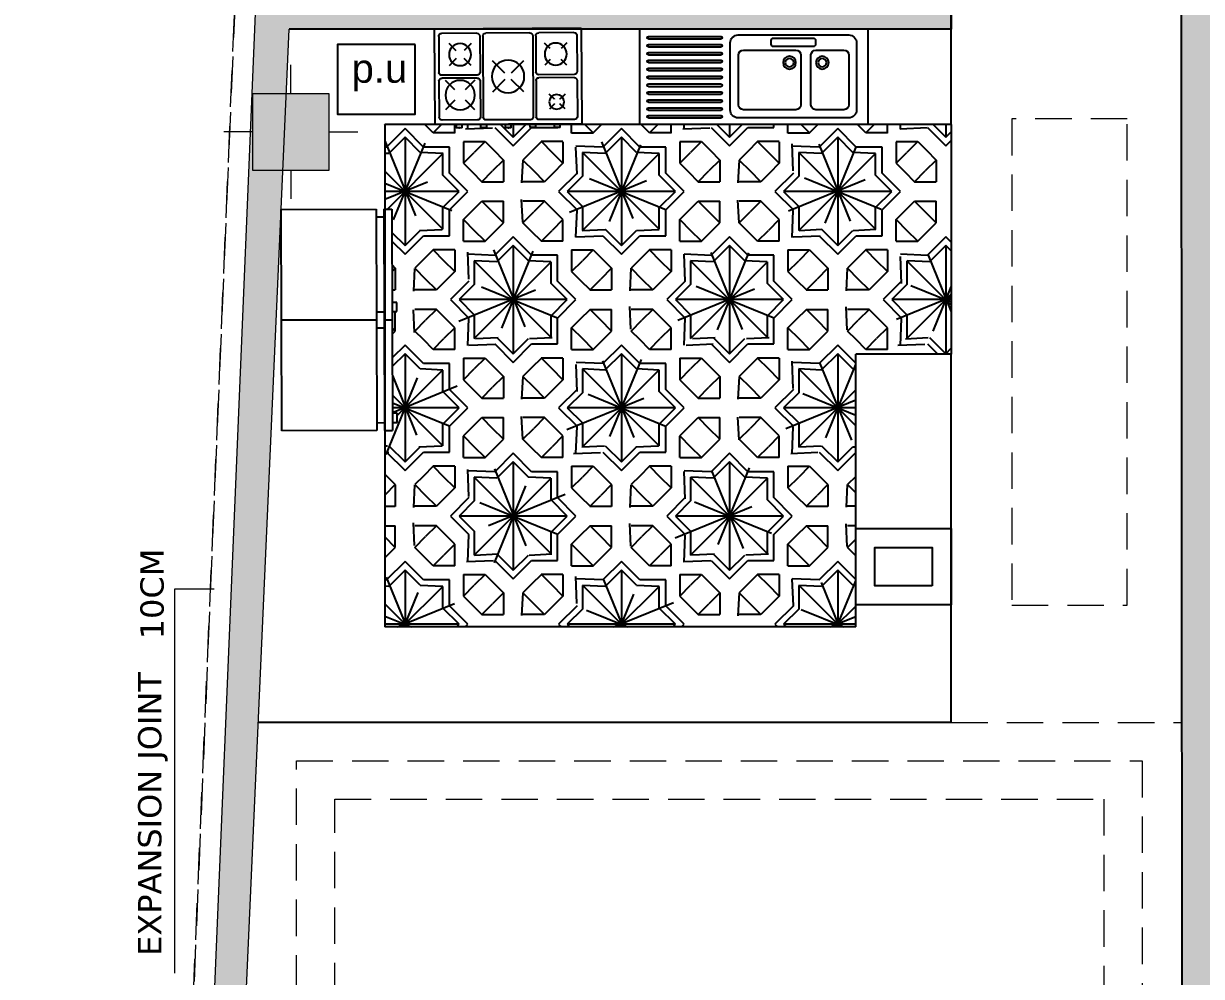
# Model space of a CAD drawing. Header units: inches. Extents: x 70 to 1974, y -315 to 363.
# Drawn here: x 907.84 to 914, y 239.62 to 244.6 of the extents above; entities that cross this region are included whole.
import ezdxf

# ---------------------------------------------------------------- set-up
doc = ezdxf.new("R2010")
doc.units = ezdxf.units.IN
doc.header["$MEASUREMENT"] = 0
doc.linetypes.add('DASHDOT', pattern=[1, 0.5, -0.25, 0, -0.25])
doc.linetypes.add('DASHED2', pattern=[9.524999999999995, 6.349999999999998, -3.174999999999998])
for name, color, linetype, lineweight in [('1', 19, 'Continuous', 5), ('Furniture Movable', 8, 'Continuous', 9), ('hidden line', 252, 'Continuous', 5), ('LAYER1', 8, 'Continuous', 9)]:
    doc.layers.add(name, color=color, linetype=linetype, lineweight=lineweight)
doc.layers.add('AX', color=7, linetype='Continuous', lineweight=18, true_color=0xb7ad8f)
doc.layers.add('moble', color=7, linetype='Continuous', lineweight=5, true_color=0x32414e)
for name, color, linetype in [('elev', 8, 'Continuous'), ('fer', 8, 'Continuous'), ('fernesher  01', 8, 'Continuous'), ('Fur', 1, 'Continuous'), ('HATCH', 253, 'Continuous')]:
    doc.layers.add(name, color=color, linetype=linetype)
doc.styles.add('dimention-1', font='arial.ttf', dxfattribs={"height": 1})
doc.styles.add('STYLE7', font='verdana.ttf')

# ---------------------------------------------------------------- blocks, each defined once
blk = doc.blocks.new('eg')
at = {"layer": 'Fur', "color": 252}
for p, q in [((1.137e-13, 0.4999999999999149), (0, 0)), ((1.204311496205491, 0.4999999999999149), (1.204311496205491, -8.53e-14)), ((0.6833635587054232, 0.4685546874999035), (0.1002594337055598, 0.4685546874999035)), ((0.2746239962054915, 0.4397188333332453), (0.2746239962054915, 0.4200467916665788)), ((0.4965693920388503, 0.4521484374999149), (0.2870536003722464, 0.4521484374999149)), ((0.5089989962054915, 0.4200467916665788), (0.5089989962054915, 0.4397188333332453)), ((1.156394829538839, 0.4602213541665777), (0.7731265795389392, 0.4602213541665777)), ((1.156394829538839, 0.447721354166589), (0.7731265795389392, 0.447721354166589)), ((0.0584130795388092, 0.426708333333238), (0.0584130795388092, 0.0732916666665631)), ((0.2735454962055428, 0.3888671874998977), (0.1257024753722362, 0.3888671874998977)), ((0.2870536003722464, 0.4076171874999092), (0.4965693920388503, 0.4076171874999092)), ((0.6555767670388378, 0.3888671874998977), (0.3788274962055311, 0.3888671874998977)), ((0.7252099128721738, 0.0732916666665631), (0.7252099128721738, 0.426708333333238)), ((1.156394829538839, 0.4185546874999205), (0.7731265795389392, 0.4185546874999205)), ((1.156394829538839, 0.4060546874999035), (0.7731265795389392, 0.4060546874999035)), ((1.156394829538839, 0.3768880208332348), (0.7731265795389392, 0.3768880208332348)), ((0.100014621205446, 0.3631793333332496), (0.100014621205446, 0.1004925624999089)), ((0.2992333712054461, 0.1004925624999089), (0.2992333712054461, 0.3631793333332496)), ((0.3531396212055142, 0.3631793333332496), (0.3531396212055142, 0.1004925624999089)), ((0.6812646212055145, 0.1004925624999089), (0.6812646212055145, 0.3631793333332496)), ((1.156394829538839, 0.3643880208332462), (0.7731265795389392, 0.3643880208332462)), ((1.156394829538839, 0.3352213541665776), (0.7731265795389392, 0.3352213541665776)), ((1.156394829538839, 0.3227213541665606), (0.7731265795389392, 0.3227213541665606)), ((1.156394829538839, 0.2935546874998919), (0.7731265795389392, 0.2935546874998919)), ((1.156394829538839, 0.2810546874999034), (0.7731265795389392, 0.2810546874999034)), ((1.156394829538839, 0.2518880208332348), (0.7731265795389392, 0.2518880208332348)), ((1.156394829538839, 0.2393880208332462), (0.7731265795389392, 0.2393880208332462)), ((1.156394829538839, 0.2102213541665776), (0.7731265795389392, 0.2102213541665776)), ((1.156394829538839, 0.1977213541665605), (0.7731265795389392, 0.1977213541665605)), ((1.156394829538839, 0.168554687499892), (0.7731265795389392, 0.168554687499892)), ((1.156394829538839, 0.1560546874999034), (0.7731265795389392, 0.1560546874999034)), ((1.156394829538839, 0.1268880208332348), (0.7731265795389392, 0.1268880208332348)), ((0.1257024753722362, 0.074804687499892), (0.2735454962055428, 0.074804687499892)), ((0.3788274962055311, 0.074804687499892), (0.6555767670388378, 0.074804687499892)), ((1.156394829538839, 0.1143880208332177), (0.7731265795389392, 0.1143880208332177)), ((1.156394829538839, 0.0852213541665492), (0.7731265795389392, 0.0852213541665492)), ((1.156394829538839, 0.0727213541665606), (0.7731265795389392, 0.0727213541665606)), ((0.1002594337055598, 0.0314452916665573), (0.6833635231407698, 0.0314452916665573)), ((1.156394829538839, 0.043554687499892), (0.7731265795389392, 0.043554687499892)), ((1.156394829538839, 0.0310546874999034), (0.7731265795389392, 0.0310546874999034))]:
    blk.add_line(p, q, dxfattribs=at)
for centre, radius in [((0.2396514882098017, 0.3226322034968518), 0.0339843750000019), ((0.2396514882098017, 0.3226322034968518), 0.0222656250000013), ((0.4127215042010448, 0.3226322034968518), 0.0339843750000019), ((0.4127215042010448, 0.3226322034968518), 0.0222656250000013)]:
    blk.add_circle(centre, radius, dxfattribs=at)
for centre, radius, start, end in [((0.1002594337054461, 0.426708333333238), 0.041846354166669, 90, 180), ((0.2870536003721327, 0.4397188333332167), 0.0124296041666674, 90, 180), ((0.4965693920388503, 0.4397188333332167), 0.0124296041666674, 0, 90), ((0.6833635587054232, 0.426708333333238), 0.041846354166669, 0, 90), ((0.7731265795389392, 0.4539713541665833), 0.0062500000000003, 90, 270), ((1.156394829538839, 0.4539713541665833), 0.0062500000000003, 270, 90), ((0.1257024753721225, 0.3631793333332212), 0.0256878541666681, 90, 180), ((0.2735454962055428, 0.3631793333332212), 0.0256878541666681, 0, 90), ((0.2870536003721327, 0.4200467916665504), 0.0124296041666674, 180, 270), ((0.3788274962055311, 0.3631793333332212), 0.0256878541666681, 90, 180), ((0.4965693920388503, 0.4200467916665504), 0.0124296041666674, 270, 0), ((0.6555767670388378, 0.3631793333332212), 0.0256878541666681, 0, 90), ((0.7731265795389392, 0.4123046874999261), 0.0062500000000003, 90, 270), ((0.7731265795389392, 0.3706380208332405), 0.0062500000000003, 90, 270), ((1.156394829538839, 0.4123046874999261), 0.0062500000000003, 270, 90), ((1.156394829538839, 0.3706380208332405), 0.0062500000000003, 270, 90), ((0.7731265795389392, 0.3289713541665833), 0.0062500000000003, 90, 270), ((1.156394829538839, 0.3289713541665833), 0.0062500000000003, 270, 90), ((0.7731265795389392, 0.2873046874998977), 0.0062500000000003, 90, 270), ((0.7731265795389392, 0.2456380208332405), 0.0062500000000003, 90, 270), ((1.156394829538839, 0.2873046874998977), 0.0062500000000003, 270, 90), ((1.156394829538839, 0.2456380208332405), 0.0062500000000003, 270, 90), ((0.7731265795389392, 0.2039713541665549), 0.0062500000000003, 90, 270), ((1.156394829538839, 0.2039713541665549), 0.0062500000000003, 270, 90), ((0.7731265795389392, 0.1623046874998977), 0.0062500000000003, 90, 270), ((0.7731265795389392, 0.1206380208332405), 0.0062500000000003, 90, 270), ((1.156394829538839, 0.1623046874998977), 0.0062500000000003, 270, 90), ((1.156394829538839, 0.1206380208332405), 0.0062500000000003, 270, 90), ((0.1002594337054461, 0.0732916666665347), 0.041846354166669, 180, 270), ((0.1257024753721225, 0.1004925624998805), 0.0256878541666681, 180, 270), ((0.2735454962055428, 0.1004925624998805), 0.0256878541666681, 270, 0), ((0.3788274962055311, 0.1004925624998805), 0.0256878541666681, 180, 270), ((0.6555767670388378, 0.1004925624998805), 0.0256878541666681, 270, 0), ((0.6833635231407698, 0.0732916813979046), 0.0418463897313547, 270.0000486949115, 359.999979829907), ((0.7731265795389392, 0.0789713541665549), 0.0062500000000003, 90, 270), ((1.156394829538839, 0.0789713541665549), 0.0062500000000003, 270, 90), ((0.7731265795389392, 0.0373046874998977), 0.0062500000000003, 90, 270), ((1.156394829538839, 0.0373046874998977), 0.0062500000000003, 270, 90)]:
    blk.add_arc(centre, radius, start, end, dxfattribs=at)
blk = doc.blocks.new('REFREJRATOR')
at = {"layer": 'fer', "linetype": 'Continuous'}
for p, q in [((0, 0), (-0.6433177568515518, 0)), ((-0.6433177568515518, 0), (-0.6433177568515518, -0.5514152201584644)), ((0, -0.5514152201584644), (0, 0)), ((-0.6433177568515518, -0.5514152201584644), (0, -0.5514152201584644)), ((-0.6433177568515518, -0.5973664885049992), (-0.6433177568515518, -0.6433177568515376)), ((-0.6433177568515518, -0.5973664885049992), (0, -0.5973664885049992)), ((-0.5973664885050101, -0.5514152201584644), (-0.5973664885050205, -0.5973664885049992)), ((-0.0459512683465313, -0.5514152201584644), (-0.0459512683465313, -0.5973664885049992)), ((0, -0.5973664885049992), (0, -0.6433177568515376)), ((-0.6433177568515518, -0.6433177568515376), (0, -0.6433177568515376)), ((-0.1007355184031695, -0.6712356694628312), (-0.1007355184031695, -0.6433177568515376)), ((-0.0472210323860871, -0.6712356694628312), (-0.1007355184031695, -0.6712356694628312)), ((-0.0472210323860871, -0.6433177568515376), (-0.0472210323860871, -0.6712356694628312))]:
    blk.add_line(p, q, dxfattribs=at)
blk = doc.blocks.new('GAZ')
at = {"layer": '1'}
h = blk.add_hatch(color=256, dxfattribs=at)
h.paths.add_polyline_path([(-0.8533333333333388, -0.6499999999999914), (-0.8533333333333386, -0.6735827389778742), (-0.8133333333333325, -0.6735827389778777), (-0.8133333333333325, -0.6499999999999915)])
h.paths.add_polyline_path([(-0.6472281132905593, -0.6735827389778812), (-0.6472281132905593, -0.6499999999999915), (-0.6872281132905655, -0.6499999999999914), (-0.6872281132905655, -0.6735827389778777)])
h.paths.add_polyline_path([(-0.4799999999999969, -0.6735827389778778), (-0.4799999999999969, -0.6499999999999915), (-0.5200000000000032, -0.6499999999999914), (-0.5200000000000032, -0.6735827389778777)])
h.paths.add_polyline_path([(-0.3133333333333326, -0.6735827389778744), (-0.3133333333333326, -0.6499999999999915), (-0.3533333333333388, -0.6499999999999915), (-0.3533333333333389, -0.6735827389778742)])
h.paths.add_polyline_path([(-0.1866666666666674, -0.6499999999999916), (-0.1866666666666674, -0.6735827389778742), (-0.1466666666666612, -0.6735827389778742), (-0.1466666666666612, -0.6499999999999915)])
at = {"layer": 'fer', "linetype": 'Continuous'}
for p, q in [((-1.000000000000056, -1.42e-14), (0, 0)), ((-1.000000000000056, -1.42e-14), (-1, -0.6499999999999915)), ((0, -1.42e-14), (0, -0.6499999999999915)), ((-1, -0.6499999999999915), (0, -0.6499999999999915))]:
    blk.add_line(p, q, dxfattribs=at)
at = {"layer": 'fernesher  01', "linetype": 'Continuous'}
for p, q in [((-0.9700000000000556, -0.0500000000000149), (-0.9700000000000414, -0.2950000000000017)), ((-0.9500000000000524, -0.0300000000000154), (-0.7100000000000506, -0.0300000000000083)), ((-0.6900000000000475, -0.0500000000000078), (-0.6900000000000192, -0.2949999999999946)), ((-0.6700000000000585, -0.0500000000000114), (-0.670000000000016, -0.5999999999999908)), ((-0.6500000000000555, -0.0300000000000118), (-0.3500000000000085, -0.0300000000000047)), ((-0.3300000000000054, -0.0500000000000043), (-0.3299999999999983, -0.5999999999999872)), ((-0.3099999999999952, -0.0500000000000007), (-0.3099999999999952, -0.2949999999999875)), ((-0.289999999999992, -0.0300000000000011), (-0.0500000000000043, -0.0300000000000011)), ((-0.0300000000000011, -0.0500000000000007), (-0.029999999999994, -0.294999999999991)), ((-0.9000000000000341, -0.1000000000000369), (-0.8625000000000682, -0.1375000000000313)), ((-0.7875000000000228, -0.1375000000000455), (-0.750000000000057, -0.1000000000000369)), ((-0.25, -0.0999999999999943), (-0.2022824262630252, -0.1477175737369407)), ((-0.1485771619630327, -0.1485771619629475), (-0.0999999999999659, -0.0999999999999943)), ((-0.9000000000000341, -0.2499999999999858), (-0.8625000000000682, -0.2125000000000057)), ((-0.7875000000000796, -0.2125000000000057), (-0.750000000000057, -0.2499999999999858)), ((-0.606066017177966, -0.2189339828220653), (-0.5212132034355932, -0.3037867965644665)), ((-0.4787867965644069, -0.3037867965644523), (-0.3939339828220341, -0.2189339828220653)), ((-0.2500000000000568, -0.2500000000000284), (-0.2019892862467714, -0.2019892862467003)), ((-0.1488610660080099, -0.2011389339920129), (-0.1000000000000227, -0.2500000000000284)), ((-0.9500000000000384, -0.3150000000000013), (-0.7100000000000222, -0.3149999999999942)), ((-0.289999999999992, -0.3149999999999871), (-0.0499999999999972, -0.3149999999999906)), ((-0.9700000000000414, -0.3550000000000039), (-0.970000000000013, -0.5999999999999944)), ((-0.9500000000000384, -0.3350000000000044), (-0.7100000000000293, -0.3349999999999973)), ((-0.6900000000000261, -0.3549999999999969), (-0.6900000000000192, -0.5999999999999872)), ((-0.606066017177966, -0.4310660171780114), (-0.5212132034355932, -0.3462132034356387)), ((-0.4787867965644069, -0.3462132034356529), (-0.3939339828220341, -0.4310660171780257)), ((-0.3099999999999952, -0.3549999999999933), (-0.3099999999999952, -0.5999999999999908)), ((-0.289999999999992, -0.3349999999999937), (-0.0500000000000043, -0.3349999999999973)), ((-0.2735632591782746, -0.3499999999999943), (-0.2089765655853739, -0.4145866935928666)), ((-0.1381499527711867, -0.4145866935929377), (-0.0735632591783428, -0.3499999999999943)), ((-0.0300000000000011, -0.3549999999999969), (-0.029999999999994, -0.5999999999999908)), ((-0.8870181794697487, -0.4471030037222193), (-0.8511453216951849, -0.4809676533032814)), ((-0.8157899826358062, -0.480967653303253), (-0.7799171248612993, -0.4471030037222193)), ((-0.8870181794697487, -0.5482084051059247), (-0.8511453216951849, -0.5143437555248624)), ((-0.8157899826358062, -0.5143437555249193), (-0.7799171248612993, -0.5482084051059247)), ((-0.2735632591782746, -0.5499999999998977), (-0.2089765655853739, -0.4854133064070112)), ((-0.1381499527712435, -0.485413306406997), (-0.0735632591783428, -0.5499999999998977)), ((-0.95000000000001, -0.6199999999999904), (-0.7100000000000222, -0.6199999999999868)), ((-0.6500000000000128, -0.6199999999999904), (-0.3500000000000014, -0.6199999999999868)), ((-0.289999999999992, -0.6199999999999904), (-0.0499999999999972, -0.6199999999999904)), ((-0.8533333333333388, -0.6735827389778742), (-0.8533333333333388, -0.6499999999999915)), ((-0.8533333333333388, -0.6735827389778742), (-0.8533333333333388, -0.6499999999999915)), ((-0.8533333333333388, -0.6735827389778742), (-0.8533333333333388, -0.6499999999999915)), ((-0.8533333333333388, -0.6735827389778742), (-0.8133333333333325, -0.6735827389778777)), ((-0.8133333333333325, -0.6735827389778742), (-0.8133333333333325, -0.6499999999999915)), ((-0.6872281132905655, -0.6735827389778742), (-0.6872281132905655, -0.6499999999999915)), ((-0.6872281132905655, -0.6735827389778777), (-0.6472281132905593, -0.6735827389778813)), ((-0.6472281132905593, -0.6735827389778742), (-0.6472281132905593, -0.6499999999999915)), ((-0.5200000000000032, -0.6735827389778742), (-0.5200000000000032, -0.6499999999999915)), ((-0.5200000000000032, -0.6735827389778777), (-0.4799999999999969, -0.6735827389778777)), ((-0.4799999999999969, -0.6735827389778742), (-0.4799999999999969, -0.6499999999999915)), ((-0.3533333333333388, -0.6735827389778742), (-0.3533333333333388, -0.6499999999999915)), ((-0.3533333333333388, -0.6735827389778742), (-0.3133333333333326, -0.6735827389778742)), ((-0.3133333333333326, -0.6735827389778742), (-0.3133333333333326, -0.6499999999999915)), ((-0.1866666666666674, -0.6735827389778742), (-0.1866666666666674, -0.6499999999999915)), ((-0.1866666666666674, -0.6735827389778742), (-0.1466666666666612, -0.6735827389778742)), ((-0.1466666666666612, -0.6735827389778742), (-0.1466666666666612, -0.6499999999999915))]:
    blk.add_line(p, q, dxfattribs=at)
for points in [[(-0.8511453216951849, -0.479978034884411), (-0.8511453216951849, -0.4809676533032814)], [(-0.8157899826358062, -0.480967653303253), (-0.8157899826358062, -0.479978034884411)], [(-0.8511453216951849, -0.5143437555248624), (-0.8511453216951849, -0.5153333739437329)], [(-0.8157899826358062, -0.5153333739437329), (-0.8157899826358062, -0.5143437555249193)]]:
    blk.add_lwpolyline(points, dxfattribs=at)
for centre, radius in [((-0.8250000000000454, -0.1750000000000114), 0.0749999999999782), ((-0.1750000000000114, -0.1750000000000114), 0.0750000000000219), ((-0.5, -0.3250000000000455), 0.110697663312876), ((-0.1735632591783087, -0.4499999999999461), 0.0999999999999563), ((-0.8294380326089481, -0.4999999999999574), 0.05)]:
    blk.add_circle(centre, radius, dxfattribs=at)
for centre, start, end in [((-0.9500000000000524, -0.0500000000000149), 90.00000000000087, 180.000000000005), ((-0.7100000000000506, -0.0500000000000078), 4.1347e-12, 90.00000000000084), ((-0.6500000000000555, -0.0500000000000114), 90.00000000000118, 180.0000000000041), ((-0.3500000000000085, -0.0500000000000043), 6.87e-13, 90.00000000000125), ((-0.289999999999992, -0.0500000000000007), 90.00000000000078, 180.0000000000013), ((-0.0500000000000043, -0.0500000000000007), 0, 90.00000000000084), ((-0.9500000000000384, -0.2950000000000017), 180.0000000000046, 270.0000000000014), ((-0.7100000000000222, -0.2949999999999946), 270.0000000000016, 4.6054e-12), ((-0.289999999999992, -0.2949999999999875), 180, 270), ((-0.0499999999999972, -0.294999999999991), 269.9999999999992, 359.9999999999984), ((-0.9500000000000384, -0.3550000000000039), 90.00000000000156, 180.0000000000046), ((-0.7100000000000293, -0.3549999999999969), 1.5267e-12, 90.00000000000144), ((-0.289999999999992, -0.3549999999999933), 90, 180), ((-0.0500000000000043, -0.3549999999999969), 3.0533e-12, 90), ((-0.95000000000001, -0.5999999999999908), 180.0000000000054, 270), ((-0.7100000000000222, -0.5999999999999872), 270, 2.8498e-12), ((-0.6500000000000128, -0.5999999999999908), 180.0000000000042, 270.0000000000006), ((-0.3500000000000014, -0.5999999999999872), 270.0000000000006, 7.124e-13), ((-0.289999999999992, -0.5999999999999908), 180.0000000000007, 269.9999999999992), ((-0.0499999999999972, -0.5999999999999908), 270, 0)]:
    blk.add_arc(centre, 0.02, start, end, dxfattribs=at)
for p in [(-0.8333333333333357, -0.6735827389778742), (-0.6872281132905655, -0.6735827389778742), (-0.5, -0.6735827389778742), (-0.3333333333333357, -0.6735827389778742), (-0.1666666666666643, -0.6735827389778742)]:
    blk.add_point(p, dxfattribs=at)
blk = doc.blocks.new('AAAA')
at = {"layer": 'AX'}
h = blk.add_hatch(color=256, dxfattribs=at)
h.dxf.hatch_style = 1
h.paths.add_polyline_path([(0.7004023337401005, 0.6232374825731272), (0.3004023337401006, 0.6232374825731272), (0.3004023337401006, 0.2232374825731272), (0.7004023337401005, 0.2232374825731272)])
at = {"layer": 'AX', "linetype": 'DASHDOT'}
for p, q in [((0.5004023337401005, 0.6232374825731272), (0.5004023337401005, 0.7732374825731272)), ((0.3004023337401005, 0.4232374825731272), (0.1504023337401005, 0.4232374825731272)), ((0.7004023337401004, 0.4232374825731272), (0.8504023337401004, 0.4232374825731272)), ((0.5004023337401005, 0.2232374825731273), (0.5004023337401005, 0.07323748257312723))]:
    blk.add_line(p, q, dxfattribs=at)
at = {"layer": 'AX'}
blk.add_lwpolyline([(0.3004023337401005, 0.2232374825731272), (0.7004023337401005, 0.2232374825731272), (0.7004023337401005, 0.6232374825731272), (0.3004023337401005, 0.6232374825731272)], close=True, dxfattribs=at)
blk = doc.blocks.new('st2')
at = {"layer": 'AX', "linetype": 'Continuous'}
blk.add_blockref('AAAA', (364.0207845711035, 63.81181890356304), dxfattribs=at)

msp = doc.modelspace()

# ---------------------------------------------------------------- hatches: boundary and pattern name
h = msp.add_hatch(color=156)
h.dxf.hatch_style = 1
h.paths.add_polyline_path([(919.4565727124052, 253.1638488244709), (919.2567934104834, 253.1524539853787), (919.3177223555165, 250.6894850840642), (918.7004760217012, 250.6894850840642), (918.7004760217012, 250.4894850840641), (919.3226699571692, 250.4894850840641), (919.4815235569998, 244.0680465373687), (915.5719533249671, 244.0680465373687), (915.5748182863401, 243.6691850789837), (915.7748234456049, 243.6691850789837), (915.7781671972743, 243.8902676774292), (917.541181431212, 243.9045985033964), (917.5697661434544, 242.430677339905), (915.7787740122039, 242.430677339905), (915.7787740122039, 242.5691850789837), (915.5837142996254, 242.5691850789837), (915.5837142996254, 242.230677339905), (917.5736448735997, 242.230677339905), (917.6590533520844, 237.8267371178724), (916.0916667721818, 237.8257415019861), (916.09168216753, 234.7160695357015), (916.1916821675301, 234.7161152322233), (916.1916667721819, 237.6257871777902), (917.6629320172608, 237.6267404678728), (917.7342832685154, 233.94763681368), (915.682769252568, 233.9466108275151), (915.6827692525678, 232.4951267128205), (915.7827692525678, 232.4951267128206), (915.7827692525681, 233.8466565135959), (917.7362226112183, 233.8476379671331), (917.745837474504, 233.3518641996481), (917.2515976170957, 233.3518641996481), (917.254966077691, 232.8518641996481), (917.7555342998671, 232.8518641996481), (917.7535949347945, 232.9518641996481), (917.3542946548516, 232.9518641996481), (917.3522735784943, 233.2518641996481), (917.7477768395767, 233.2518641996481), (917.8053165286192, 230.2849298222446), (915.7981671972727, 230.2849298222446), (915.7981671972727, 230.8263552412764), (915.6981671972727, 230.8263552412764), (915.6981671972728, 230.0849298222445), (918.0092328665975, 230.0849298222445), (917.7411836154808, 243.9064250581025), (919.6404876851669, 243.9184114730944)])
h.paths.add_polyline_path([(915.6832296878858, 252.9486281475012), (915.4832296878859, 252.9372207204228), (915.4832296878859, 251.5966205903689), (914.4587977933706, 251.5966205903689), (914.4587977933706, 251.3966205903689), (915.5832296878859, 251.3966205903689), (915.5832296878859, 246.2680465373687), (914.0981671972723, 246.2680465373687), (914.0981671972723, 246.1680465373687), (912.6832296878858, 246.1680465373688), (912.6832296878858, 246.8680465373688), (912.5832296878859, 246.8680465373688), (912.5832296878859, 246.0680465373688), (915.7832296878859, 246.0680465373687), (915.7832296878859, 250.4894850840641), (916.3004760217011, 250.4894850840641), (916.3004760217011, 250.6894850840642), (915.6832296878858, 250.6894850840642)])
h.paths.add_polyline_path([(912.6832296878858, 252.7775167413254), (911.6823559621425, 252.72042977112), (911.6823559621425, 252.5201047117976), (912.5832296878859, 252.5714879684638), (912.5832296878859, 247.9080066384481), (912.6832296878858, 247.9080066384481)])
h.paths.add_polyline_path([(910.4823559621425, 252.6519852086497), (909.389722548814, 252.5896645287199), (908.6107261764905, 233.996610827515), (909.2871695028875, 233.9972572671918), (909.2923382857377, 234.1972572671918), (908.7693525722832, 234.1921902333283), (909.2324314225003, 244.5680465373688), (912.6951630032563, 244.5680465373687), (912.6951630032563, 244.6680465373686), (909.8271237262929, 244.6680465373686), (909.8271237262929, 246.1680465373687), (911.283229687886, 246.1680465373687), (911.283229687886, 245.4680465373687), (911.3832296878859, 245.4680465373687), (911.3832296878859, 246.8987862559697), (911.283229687886, 246.8987862559697), (911.283229687886, 246.2680465373687), (909.2992803527663, 246.2680465373687), (909.3705858783834, 247.6680465373686), (911.3832296878859, 247.6680465373688), (911.3832296878859, 248.2680465373687), (911.5832296878859, 248.2680465373687), (911.5832296878859, 248.3680465373688), (911.2832296878859, 248.3680465373688), (911.283229687886, 247.7680465373687), (909.3750424737344, 247.7680465373687), (909.5814822363991, 252.400276892661), (910.4823559621425, 252.4516601493272)])
h.paths.add_polyline_path([(909.7270595301951, 246.1680465373687), (909.7270595301951, 245.4180465373687), (909.2658558876333, 245.4180465373687), (909.2948237574153, 246.1680465373687)], flags=16)
h.paths.add_polyline_path([(909.7270595301951, 245.3180465373687), (909.7270595301952, 244.6680465373686), (909.2368880178515, 244.6680465373686), (909.2619935049958, 245.3180465373687)], flags=16)
h.paths.add_polyline_path([(914.0981671972722, 244.8680465373688), (913.8981671972723, 244.8680465373688), (913.908668574313, 234.1971547489533), (913.0148598093162, 234.1966965904523), (913.0091683803528, 233.997257267192), (914.1086685743128, 233.9972572671918), (914.0981671972727, 237.4266184927853), (914.9045762179123, 237.4266184927853), (914.9045762179123, 237.8266184927853), (914.0981671972727, 237.8266184927853)])
at = {"layer": 'HATCH', "true_color": 0x986943}
h = msp.add_hatch(dxfattribs=at)
h.set_pattern_fill('AR2', color=35, scale=0.8, angle=765, pattern_type=2)
h.set_pattern_definition([(135, (612.2352871789235, 180.7622965907551), (-1.131370849898476, 1.665334536937735e-15), [0.08000000000000002, -0.7200000000000001]), (135, (612.139120656682, 180.6661300685137), (-1.131370849898476, 1.665334536937735e-15), [0.08000000000000002, -0.7200000000000001]), (135, (611.9807287376963, 180.5077381495279), (-1.131370849898476, 1.665334536937735e-15), [0.08000000000000002, -0.7200000000000001]), (135, (611.8845622154549, 180.4115716272865), (-1.131370849898476, 1.665334536937735e-15), [0.08000000000000002, -0.7200000000000001]), (315, (612.3371105554143, 179.9590232873271), (1.131370849898476, -1.887379141862766e-15), [0.08000000000000002, -0.7200000000000001]), (315, (612.4332770776557, 180.0551898095685), (1.131370849898476, -1.887379141862766e-15), [0.08000000000000002, -0.7200000000000001]), (315, (612.5916689966415, 180.2135817285543), (1.131370849898476, -1.887379141862766e-15), [0.08000000000000002, -0.7200000000000001]), (315, (612.6878355188828, 180.3097482507956), (1.131370849898476, -1.887379141862766e-15), [0.08000000000000002, -0.7200000000000001]), (225, (611.8845622154549, 180.3097482507956), (-1.77635683940025e-15, -1.131370849898476), [0.08000000000000002, -0.7200000000000001]), (225, (611.9807287376963, 180.2135817285543), (-1.77635683940025e-15, -1.131370849898476), [0.08000000000000002, -0.7200000000000001]), (225, (612.2352871789235, 179.9590232873271), (-1.77635683940025e-15, -1.131370849898476), [0.08000000000000002, -0.7200000000000001]), (225, (612.139120656682, 180.0551898095685), (-1.77635683940025e-15, -1.131370849898476), [0.08000000000000002, -0.7200000000000001]), (45, (612.6878355188828, 180.4115716272865), (1.665334536937735e-15, 1.131370849898476), [0.08000000000000002, -0.7200000000000001]), (45, (612.5916689966415, 180.5077381495279), (1.665334536937735e-15, 1.131370849898476), [0.08000000000000002, -0.7200000000000001]), (45, (612.4332770776557, 180.6661300685137), (1.665334536937735e-15, 1.131370849898476), [0.08000000000000002, -0.7200000000000001]), (45, (612.3371105554143, 180.7622965907551), (1.665334536937735e-15, 1.131370849898476), [0.08000000000000002, -0.7200000000000001]), (22.21760000000007, (612.0825521141871, 180.2814639795482), (24.89015788924129, 10.18234053348832), [0.4338480000000001, -42.9509424]), (180, (612.5690415796435, 180.3606599390411), (-0.5656856000000008, -0.5656855999999992), [0.5656856, -0.5656856]), (45, (612.0825521141871, 180.1570131860594), (1.665334536937735e-15, 1.131370849898476), [0.568, -0.232]), (315, (612.0825521141871, 180.5643066920228), (1.131370849898476, -1.887379141862766e-15), [0.568, -0.232]), (67.78239999999992, (612.2013460534265, 180.1626700403089), (6.22254097286253, 15.27350604738831), [0.4338480000000001, -42.9509424]), (292.2175999999999, (612.2013460534265, 180.5586498377733), (10.18234053348833, -24.89015788924128), [0.4338479999999998, -42.95094239999997]), (337.7823999999999, (612.0825521141871, 180.439855898534), (15.2735060473883, -6.222540972862537), [0.4338480000000001, -42.9509424]), (270, (612.2861988671689, 180.6435026515157), (0.5656855999999992, -0.5656856000000011), [0.5656856, -0.5656856]), (135, (612.3823653894102, 180.5925909632703), (-1.131370849898476, 1.665334536937735e-15), [0.136, -0.664]), (225, (612.2861988671689, 180.6887574855116), (-1.77635683940025e-15, -1.131370849898476), [0.136, -0.664]), (177.7093999999999, (612.1900323449275, 180.5925909632703), (-1.131371200788845, 8.946640606133371e-08), [0.1415343999999999, -14.01191039999999]), (272.2905999999999, (612.0486109886901, 180.5982478175198), (0.5656828562759779, -13.01076451173857), [0.1415344, -14.0119104]), (225, (612.0542678429397, 180.4568264612824), (-1.77635683940025e-15, -1.131370849898476), [0.136, -0.664]), (315, (611.9581013206983, 180.3606599390411), (1.131370849898476, -1.887379141862766e-15), [0.136, -0.664]), (267.7093999999998, (612.0542678429397, 180.2644934167997), (-8.946640617235602e-08, -1.131371200788845), [0.1415344, -14.0119104]), (2.290599999999898, (612.0486109886901, 180.1230720605624), (13.01076451173857, 0.565682856275969), [0.1415344, -14.0119104]), (315, (612.1900323449275, 180.1287289148119), (1.131370849898476, -1.887379141862766e-15), [0.136, -0.664]), (45, (612.2861988671689, 180.0325623925705), (1.665334536937735e-15, 1.131370849898476), [0.136, -0.664]), (0, (612.3823653894102, 180.1287289148119), (0.5656856000000009, 0.5656855999999991), [0.1357648, -0.9956064]), (90, (612.5181298913981, 180.1287289148119), (-0.5656855999999992, 0.5656856000000008), [0.1357648, -0.9956064]), (45, (612.5181298913981, 180.2644934167997), (1.665334536937735e-15, 1.131370849898476), [0.136, -0.664]), (135, (612.6142964136394, 180.3606599390411), (-1.131370849898476, 1.665334536937735e-15), [0.136, -0.664]), (90, (612.5181298913981, 180.4568264612824), (-0.5656855999999992, 0.5656856000000008), [0.1357648, -0.9956064]), (180, (612.5181298913981, 180.5925909632703), (-0.5656856000000008, -0.5656855999999992), [0.1357648, -0.9956064]), (135, (612.3653948266617, 180.5643066920228), (-1.131370849898476, 1.665334536937735e-15), [0.112, -0.6880000000000001]), (225, (612.2861988671689, 180.6435026515157), (-1.77635683940025e-15, -1.131370849898476), [0.12, -0.68]), (177.2737, (612.2013460534265, 180.5586498377733), (-1.131370945232871, 1.122541815057332e-08), [0.1189288, -11.7739264]), (270, (612.0825521141871, 180.5643066920228), (0.5656855999999992, -0.5656856000000011), [0.1244504, -1.00692]), (225, (612.0825521141871, 180.439855898534), (-1.77635683940025e-15, -1.131370849898476), [0.112, -0.6880000000000001]), (315, (612.0033561546943, 180.3606599390411), (1.131370849898476, -1.887379141862766e-15), [0.112, -0.6880000000000001]), (270, (612.0825521141871, 180.2814639795482), (0.5656855999999992, -0.5656856000000011), [0.1244504, -1.00692]), (2.726299999999995, (612.0825521141871, 180.1570131860594), (10.74802328916095, 0.5656831439223566), [0.1189288, -11.7739264]), (315, (612.2013460534265, 180.1626700403089), (1.131370849898476, -1.887379141862766e-15), [0.12, -0.68]), (45, (612.2861988671689, 180.0778172265665), (1.665334536937735e-15, 1.131370849898476), [0.112, -0.6880000000000001]), (2.726299999999995, (612.3653948266617, 180.1570131860594), (10.74802328916095, 0.5656831439223566), [0.1189288, -11.7739264]), (90, (612.4841887659011, 180.1626700403089), (-0.5656855999999992, 0.5656856000000008), [0.1131368, -1.0182336]), (45, (612.4841887659011, 180.2758071252987), (1.665334536937735e-15, 1.131370849898476), [0.12, -0.68]), (135, (612.5690415796435, 180.3606599390411), (-1.131370849898476, 1.665334536937735e-15), [0.12, -0.68]), (90, (612.4841887659011, 180.4455127527835), (-0.5656855999999992, 0.5656856000000008), [0.1131368, -1.0182336]), (177.2737, (612.4841887659011, 180.5586498377733), (-1.131370945232871, 1.122541815057332e-08), [0.1189288, -11.7739264]), (270, (612.5916689966415, 180.6208752345177), (0.5656855999999992, -0.5656856000000011), [0.1131368, -1.0182336]), (315, (612.5916689966415, 180.5077381495279), (1.131370849898476, -1.887379141862766e-15), [0.064, -0.7360000000000001]), (315, (612.6369238306374, 180.462483315532), (1.131370849898476, -1.887379141862766e-15), [0.072, -0.7280000000000001]), (0, (612.6878355188828, 180.4115716272865), (0.5656856000000009, 0.5656855999999991), [0.1131368, -1.0182336]), (180, (612.5464141626455, 180.6661300685137), (-0.5656856000000008, -0.5656855999999992), [0.1131368, -1.0182336]), (135, (612.4332770776557, 180.6661300685137), (-1.131370849898476, 1.665334536937735e-15), [0.072, -0.7280000000000001]), (135, (612.3823653894102, 180.7170417567591), (-1.131370849898476, 1.665334536937735e-15), [0.064, -0.7360000000000001]), (92.72629999999978, (612.3371105554143, 180.7622965907551), (-0.5656831439223566, 10.74802328916095), [0.1189288, -11.7739264]), (0, (612.0259835716922, 180.6661300685137), (0.5656856000000009, 0.5656855999999991), [0.1131368, -1.0182336]), (45, (612.139120656682, 180.6661300685137), (1.665334536937735e-15, 1.131370849898476), [0.064, -0.7360000000000001]), (45, (612.184375490678, 180.7113849025096), (1.665334536937735e-15, 1.131370849898476), [0.072, -0.7280000000000001]), (90, (612.2352871789235, 180.7622965907551), (-0.5656855999999992, 0.5656856000000008), [0.1131368, -1.0182336]), (270, (611.9807287376963, 180.6208752345177), (0.5656855999999992, -0.5656856000000011), [0.1131368, -1.0182336]), (225, (611.9807287376963, 180.5077381495279), (-1.77635683940025e-15, -1.131370849898476), [0.072, -0.7280000000000001]), (225, (611.9298170494509, 180.4568264612824), (-1.77635683940025e-15, -1.131370849898476), [0.064, -0.7360000000000001]), (180, (611.8845622154549, 180.4115716272865), (-0.5656856000000008, -0.5656855999999992), [0.1131368, -1.0182336]), (90, (611.9807287376963, 180.1004446435644), (-0.5656855999999992, 0.5656856000000008), [0.1131368, -1.0182336]), (135, (611.9807287376963, 180.2135817285543), (-1.131370849898476, 1.665334536937735e-15), [0.072, -0.7280000000000001]), (135, (611.9298170494509, 180.2644934167997), (-1.131370849898476, 1.665334536937735e-15), [0.064, -0.7360000000000001]), (180, (611.8845622154549, 180.3097482507956), (-0.5656856000000008, -0.5656855999999992), [0.1131368, -1.0182336]), (0, (612.0259835716922, 180.0551898095685), (0.5656856000000009, 0.5656855999999991), [0.1131368, -1.0182336]), (315, (612.139120656682, 180.0551898095685), (1.131370849898476, -1.887379141862766e-15), [0.064, -0.7360000000000001]), (315, (612.184375490678, 180.0099349755725), (1.131370849898476, -1.887379141862766e-15), [0.072, -0.7280000000000001]), (270, (612.2352871789235, 179.9590232873271), (0.5656855999999992, -0.5656856000000011), [0.1131368, -1.0182336]), (180, (612.5464141626455, 180.0551898095685), (-0.5656856000000008, -0.5656855999999992), [0.1131368, -1.0182336]), (225, (612.4332770776557, 180.0551898095685), (-1.77635683940025e-15, -1.131370849898476), [0.072, -0.7280000000000001]), (225, (612.3823653894102, 180.0042781213231), (-1.77635683940025e-15, -1.131370849898476), [0.064, -0.7360000000000001]), (267.2736999999998, (612.3371105554143, 179.9590232873271), (-1.122541815057332e-08, -1.131370945232871), [0.1189288, -11.7739264]), (90, (612.5916689966415, 180.1004446435644), (-0.5656855999999992, 0.5656856000000008), [0.1131368, -1.0182336]), (45, (612.5916689966415, 180.2135817285543), (1.665334536937735e-15, 1.131370849898476), [0.064, -0.7360000000000001]), (45, (612.6369238306374, 180.2588365625502), (1.665334536937735e-15, 1.131370849898476), [0.072, -0.7280000000000001]), (0, (612.6878355188828, 180.3097482507956), (0.5656856000000009, 0.5656855999999991), [0.1131368, -1.0182336])])
h.paths.add_polyline_path([(912.6951630032563, 244.0680465373687), (910.650373080396, 244.0680465373686), (910.6504571045293, 244.0537812077606), (910.6196884074877, 244.0535999772407), (910.6196033158897, 244.0680465373686), (910.5225976177965, 244.0680465373686), (910.5226860747167, 244.0530286243759), (910.4919173776752, 244.052847393856), (910.4918278532903, 244.0680465373686), (910.3939583761771, 244.0680465373686), (910.3940512958504, 244.0522709534281), (910.363282598809, 244.0520897229083), (910.3631886116707, 244.0680465373686), (910.2657510240676, 244.0680465373686), (910.265848391511, 244.051515826262), (910.2350796944695, 244.0513345957421), (910.2349812595613, 244.0680465373686), (910.1375436719582, 244.0680465373686), (910.1376454871715, 244.0507606990958), (910.1068767901302, 244.0505794685759), (910.1067739074518, 244.0680465373686), (909.7324314225003, 244.0680465373686), (909.7324314225003, 243.6269046890082), (909.7693999119413, 243.6270149321571), (909.7708561288034, 243.1386930888286), (909.7959821384331, 243.1387680167054), (909.7961257640284, 243.0906051934413), (909.7709997543984, 243.0905302655645), (909.7711264892208, 243.0480315253835), (909.7725827060829, 242.5597096820548), (909.7977087157128, 242.5597846099316), (909.7978523413079, 242.5116217866675), (909.7727263316781, 242.5115468587907), (909.7728530665004, 242.4690481186097), (909.7324314225003, 242.4689275778631), (909.7324314225003, 241.4420822333073), (912.1951630032563, 241.4420822333072), (912.1951630032563, 242.8680465373688), (912.6951630032563, 242.8680465373688)])

# ---------------------------------------------------------------- linework, layer by layer
for p, q in [((913.908668574313, 234.1971547489533), (913.8981671972723, 244.8680465373688)), ((912.6951630032563, 244.6680465373686), (912.6951630032563, 244.5680465373687)), ((912.6951630032563, 244.5680465373687), (909.2324314225003, 244.5680465373688))]:
    msp.add_line(p, q)
for points in [[(912.6951630032563, 241.5575653168038), (912.1951630032563, 241.5575653168038), (912.1951630032563, 241.9575653168038), (912.6951630032563, 241.9575653168038)], [(912.5951630032563, 241.6575653168038), (912.2951630032563, 241.6575653168038), (912.2951630032563, 241.8575653168038), (912.5951630032563, 241.8575653168038)]]:
    msp.add_lwpolyline(points, close=True)
at = {"layer": 'elev'}
for p, q in [((912.6951630032563, 244.0680465373687), (912.6951630032563, 244.6680465373686)), ((912.6951630032563, 244.0680465373687), (909.7324314225003, 244.0680465373686)), ((909.7324314225003, 244.0680465373686), (909.7324314225003, 241.4420822333073)), ((912.6951630032563, 244.0680465373687), (912.6951630032563, 242.8680465373688)), ((912.6951630032563, 242.8680465373688), (912.1951630032563, 242.8680465373688)), ((912.1951630032563, 241.4420822333072), (912.1951630032563, 242.8680465373687)), ((912.6951630032563, 240.9420822333072), (912.6951630032563, 242.8680465373687)), ((912.1951630032563, 241.4420822333072), (909.7324314225003, 241.4420822333073)), ((912.6951630032563, 240.9420822333072), (909.0708368658943, 240.9420822333073))]:
    msp.add_line(p, q, dxfattribs=at)
msp.add_lwpolyline([(909.8911776081757, 244.4863921434889), (909.4855126155014, 244.4863921434889), (909.4855126155014, 244.1228021440092), (909.8911776081757, 244.1228021440092)], close=True, dxfattribs=at)
at = {"layer": 'Furniture Movable', "color": 0}
for p, q in [((908.6107261764905, 233.996610827515), (909.389722548814, 252.5896645287199)), ((908.7693525722832, 234.1921902333283), (909.2324314225003, 244.5680465373688))]:
    msp.add_line(p, q, dxfattribs=at)
at = {"layer": 'hidden line', "linetype": 'DASHED2', "ltscale": 0.03}
for p, q in [((908.0265263876727, 222.6826838729373), (909.3630382644712, 254.5824949381528)), ((912.6951630032563, 240.9420822333072), (913.8981671972724, 240.9420822333072))]:
    msp.add_line(p, q, dxfattribs=at)
at = {"layer": 'hidden line', "color": 251, "linetype": 'DASHED2', "ltscale": 0.03, "true_color": 0x636466}
msp.add_lwpolyline([(900.26986485607, 189.9151225435911), (910.9857814605244, 189.6469804206764), (918.3373647077182, 189.614783068842), (918.560358021783, 203.7634173317259), (918.5779614968492, 204.88033481201), (917.8251332767632, 243.7467885922965), (919.7228522169368, 243.8224154286178), (919.4581999791961, 254.2699081748618), (909.3630382644712, 254.5824949381528), (908.106777103277, 224.598104685927), (901.7401029333994, 223.9458319722429), (901.9357329833379, 220.6516357298248), (900.9401346713257, 220.5579127277452), (900.5655899944146, 207.2216427437862), (900.1798926971284, 189.9173738979635)], dxfattribs=at)
at = {"layer": 'hidden line', "linetype": 'DASHED2', "ltscale": 0.03}
for points in [[(913.6156663027043, 244.0977440718402), (913.0118236004137, 244.0977440718402), (913.0118236004137, 241.5559336461496), (913.6156663027043, 241.5559336461496)], [(909.2708368658942, 240.7420822333074), (913.6928090519834, 240.7420822333074), (913.6928090519834, 234.3068238222641), (909.2708368658942, 234.3068238222641)], [(909.4708368658942, 240.5420822333073), (913.4928090519834, 240.5420822333073), (913.4928090519834, 234.556865336144), (909.4708368658942, 234.556865336144)]]:
    msp.add_lwpolyline(points, close=True, dxfattribs=at)
at = {"layer": 'LAYER1', "linetype": 'ByBlock'}
for p, q in [((908.6343567349362, 239.632808964054), (908.6343567349362, 241.6414181986554)), ((908.6343567349362, 241.6414181986554), (908.8409430314194, 241.6414181986554))]:
    msp.add_line(p, q, dxfattribs=at)

# ---------------------------------------------------------------- block references
msp.add_blockref('st2', (544.7200722893813, 179.7949745140918))
at = {"layer": 'LAYER1', "linetype": 'ByBlock', "xscale": -0.9917441223247465, "yscale": 0.9917441223247465, "zscale": 0.9917441223247465}
msp.add_blockref('eg', (912.2581660606882, 244.0721744762065), dxfattribs=at)
at = {"layer": 'LAYER1', "linetype": 'ByBlock', "xscale": -0.9000000000014561, "yscale": 0.9000000000014561, "zscale": 0.9000000000014561, "rotation": 90.17086033334361}
for p in [(909.1921430824473, 243.0463049481039), (909.1938696597268, 242.4673215413301)]:
    msp.add_blockref('REFREJRATOR', p, dxfattribs=at)
at = {"layer": 'moble', "xscale": -0.7692307692309441, "yscale": 0.7692307692309441, "zscale": 0.7692307692309441, "rotation": 0.3374736283178947}
msp.add_blockref('GAZ', (909.9910063905621, 244.5680465373688), dxfattribs=at)

# ---------------------------------------------------------------- texts
at = {"layer": 'elev', "insert": (909.5586380179926, 244.4372938147491), "char_height": 0.15, "attachment_point": 1, "style": 'dimention-1'}
msp.add_mtext_dynamic_manual_height_columns('p.u', width=0.03928436741221048, gutter_width=0.2625, heights=[0], dxfattribs=at)
at = {"layer": 'LAYER1', "linetype": 'ByBlock', "style": 'STYLE7'}
msp.add_text('EXPANSION JOINT', height=0.1218746796449838, rotation=90, dxfattribs=at).set_placement((908.5640341912335, 239.7229714748521))
at = {"layer": 'LAYER1', "linetype": 'ByBlock', "insert": (908.4541129570208, 241.3776496077363), "char_height": 0.1218746796449838, "attachment_point": 1, "rotation": 90, "style": 'STYLE7'}
msp.add_mtext_dynamic_manual_height_columns('10CM', width=0.2344464663497092, gutter_width=1.75, heights=[0], dxfattribs=at)

doc.saveas('drawing.dxf')
